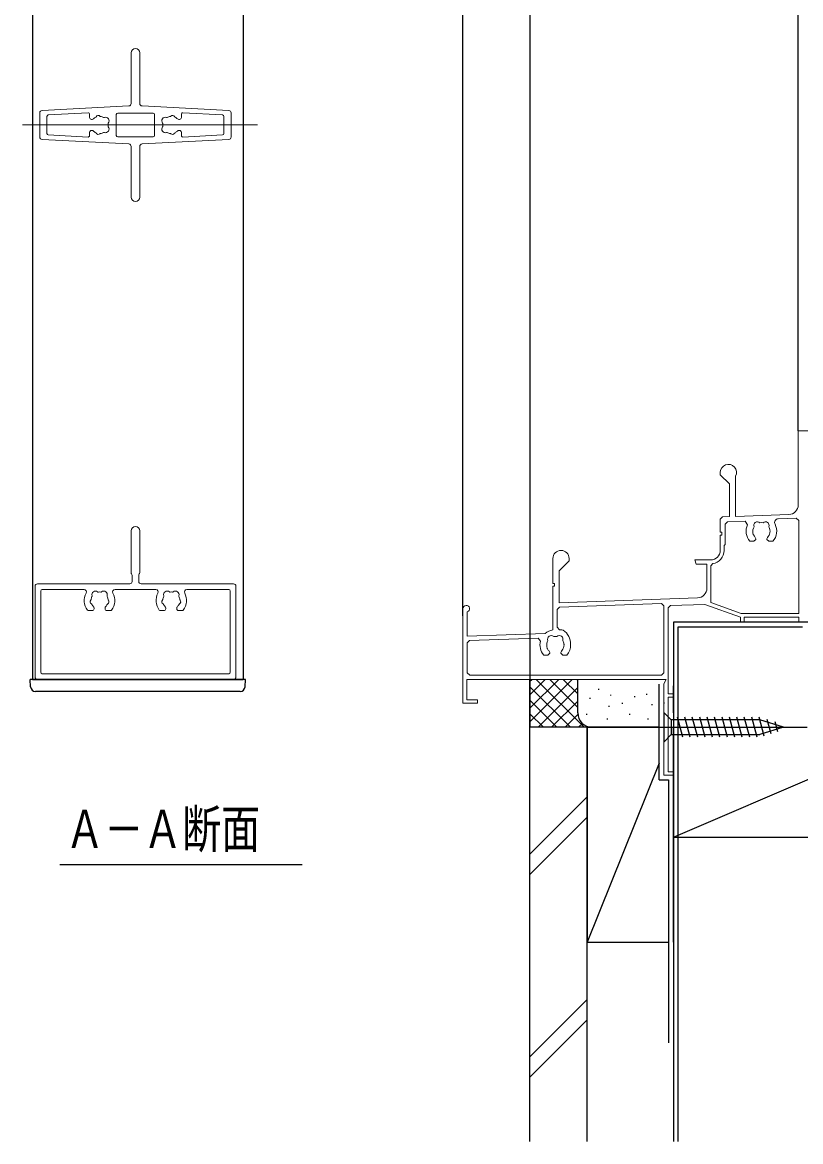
# Model space of a CAD drawing. Units: millimetres, scale not verified. Extents: x -693 to 693, y -1120 to 1122.
# Drawn here: x -372 to -209.2, y -86.7 to 147.5 of the extents above; entities that cross this region are included whole.
import ezdxf
from ezdxf.enums import TextEntityAlignment as Align

# ---------------------------------------------------------------- set-up
doc = ezdxf.new("R2010")
doc.units = ezdxf.units.MM
doc.header["$LTSCALE"] = 4
for name, color, linetype in [('0-1_USER1', 3, 'Continuous'), ('0-3_YKK_12', 2, 'Continuous'), ('0-4_YKK_13', 4, 'Continuous'), ('0-8_YSS_K', 3, 'Continuous')]:
    doc.layers.add(name, color=color, linetype=linetype)
doc.layers.add('0-2_YKK_11', color=7, linetype='Continuous', lineweight=18)
doc.styles.add('ＭＳ ゴシック', font='')
doc.styles.get('ＭＳ ゴシック').set_extended_font_data('MS Gothic')

msp = doc.modelspace()

# ---------------------------------------------------------------- linework, layer by layer
at = {"layer": '0-1_USER1'}
msp.add_line((-364.149, -28.735), (-313.497, -28.735), dxfattribs=at)
at = {"layer": '0-2_YKK_11'}
for p, q in [((-349.242, 130.468), (-349.242, 141.093)), ((-347.442, 141.093), (-347.442, 130.468)), ((-367.868, 129.018), (-349.715, 129.968)), ((-346.968, 129.968), (-328.815, 129.018)), ((-368.342, 128.519), (-368.342, 123.468)), ((-366.842, 127.786), (-366.842, 124.201)), ((-366.557, 128.085), (-358.257, 128.52)), ((-357.942, 127.543), (-357.942, 128.22)), ((-357.542, 127.143), (-357.403, 127.143)), ((-352.342, 128.193), (-352.342, 123.793)), ((-344.642, 128.493), (-352.042, 128.493)), ((-344.342, 128.193), (-344.342, 123.793)), ((-339.142, 127.143), (-339.28, 127.143)), ((-338.742, 127.543), (-338.742, 128.22)), ((-338.426, 128.52), (-330.126, 128.085)), ((-329.842, 127.786), (-329.842, 124.201)), ((-328.342, 123.468), (-328.342, 128.519)), ((-322.797, 125.993), (-371.981, 125.993)), ((-357.942, 123.766), (-357.942, 124.443)), ((-357.542, 124.843), (-357.403, 124.843)), ((-339.142, 124.843), (-339.28, 124.843)), ((-338.742, 123.766), (-338.742, 124.443)), ((-349.715, 122.018), (-367.868, 122.968)), ((-358.257, 123.467), (-366.557, 123.901)), ((-352.042, 123.493), (-344.642, 123.493)), ((-328.815, 122.968), (-346.968, 122.018)), ((-330.126, 123.901), (-338.426, 123.467)), ((-349.242, 110.893), (-349.242, 121.519)), ((-347.442, 121.519), (-347.442, 110.893)), ((-349.242, 41.093), (-349.242, 32.276)), ((-347.442, 32.276), (-347.442, 41.093)), ((-349.042, 30.493), (-349.042, 31.829)), ((-347.642, 30.493), (-347.642, 31.829)), ((-369.342, 10.493), (-369.342, 29.493)), ((-349.542, 29.993), (-368.842, 29.993)), ((-368.142, 11.493), (-368.142, 28.493)), ((-359.074, 28.793), (-367.842, 28.793)), ((-352.609, 28.793), (-344.074, 28.793)), ((-327.842, 29.993), (-347.142, 29.993)), ((-337.609, 28.793), (-328.842, 28.793)), ((-328.542, 11.493), (-328.542, 28.493)), ((-327.342, 29.493), (-327.342, 10.493)), ((-358.115, 24.393), (-357.392, 24.393)), ((-356.992, 24.793), (-356.992, 24.932)), ((-354.692, 24.793), (-354.692, 24.932)), ((-354.292, 24.393), (-353.568, 24.393)), ((-343.115, 24.393), (-342.392, 24.393)), ((-341.992, 24.793), (-341.992, 24.932)), ((-339.692, 24.793), (-339.692, 24.932)), ((-339.292, 24.393), (-338.568, 24.393)), ((-368.842, 9.993), (-327.842, 9.993)), ((-328.842, 11.193), (-367.842, 11.193))]:
    msp.add_line(p, q, dxfattribs=at)
at = {"layer": '0-2_YKK_11', "color": 9}
for p, q in [((-195.842, 61.993), (-209.742, 61.993)), ((-209.742, 61.993), (-209.742, 46.494)), ((-226.042, 53.293), (-226.042, 52.793)), ((-226.042, 52.793), (-224.142, 50.893)), ((-222.842, 44.105), (-222.842, 52.493)), ((-224.142, 50.893), (-224.142, 44.06)), ((-211.672, 44.495), (-222.842, 44.105)), ((-225.559, 44.01), (-226.042, 43.51)), ((-226.042, 43.51), (-226.042, 40.793)), ((-224.142, 44.06), (-225.559, 44.01)), ((-225.042, 42.445), (-224.559, 42.944)), ((-225.042, 38.193), (-225.042, 42.445)), ((-224.559, 42.944), (-220.803, 43.075)), ((-220.803, 43.075), (-220.334, 42.362)), ((-213.909, 43.616), (-210.159, 43.747)), ((-210.159, 43.747), (-209.642, 43.248)), ((-209.642, 43.248), (-209.642, 23.793)), ((-226.042, 40.793), (-225.742, 40.793)), ((-226.042, 40.193), (-226.042, 36.993)), ((-225.742, 40.193), (-226.042, 40.193)), ((-225.742, 40.793), (-225.742, 40.193)), ((-219.145, 40.287), (-219.214, 40.682)), ((-219.056, 40.197), (-219.145, 40.287)), ((-215.599, 41.075), (-215.669, 40.679)), ((-215.652, 41.19), (-215.599, 41.075)), ((-225.242, 37.993), (-225.042, 38.193)), ((-225.242, 36.993), (-225.242, 37.993)), ((-219.856, 38.893), (-218.992, 38.893)), ((-218.992, 38.893), (-218.592, 39.293)), ((-218.592, 39.432), (-218.71, 39.716)), ((-218.592, 39.293), (-218.592, 39.432)), ((-216.173, 39.716), (-216.292, 39.432)), ((-216.292, 39.432), (-216.292, 39.293)), ((-216.292, 39.293), (-215.892, 38.893)), ((-215.892, 38.893), (-215.027, 38.893)), ((-261.042, 35.293), (-261.042, 30.093)), ((-257.642, 34.793), (-257.642, 35.293)), ((-259.742, 32.693), (-257.642, 34.793)), ((-228.042, 34.993), (-231.342, 34.993)), ((-231.342, 34.993), (-231.109, 34.093)), ((-231.109, 34.093), (-228.842, 34.093)), ((-228.842, 34.093), (-228.842, 29.049)), ((-228.042, 33.731), (-227.617, 34.226)), ((-228.042, 26.101), (-228.042, 33.731)), ((-259.742, 26.039), (-259.742, 32.693)), ((-261.042, 30.093), (-260.742, 30.093)), ((-261.042, 29.493), (-261.042, 20.354)), ((-260.742, 29.493), (-261.042, 29.493)), ((-260.742, 30.093), (-260.742, 29.493)), ((-230.772, 27.05), (-259.742, 26.039)), ((-259.659, 25.141), (-238.359, 25.885)), ((-238.359, 25.885), (-237.842, 25.385)), ((-221.7, 23.793), (-228.042, 26.101)), ((-279.842, 24.793), (-279.842, 4.993)), ((-278.942, 19.025), (-278.942, 24.122)), ((-260.142, 24.641), (-259.659, 25.141)), ((-260.142, 20.893), (-260.142, 24.641)), ((-237.842, 25.385), (-237.842, 11.393)), ((-236.942, 24.951), (-236.459, 25.451)), ((-236.942, 6.993), (-236.942, 24.951)), ((-236.459, 25.451), (-229.282, 25.701)), ((-229.282, 25.701), (-221.842, 22.993)), ((-209.642, 23.793), (-221.7, 23.793)), ((-221.842, 22.993), (-221.842, 21.993)), ((-221.842, 21.993), (-221.042, 21.993)), ((-221.042, 22.993), (-209.642, 22.993)), ((-221.042, 21.993), (-221.042, 22.993)), ((-209.642, 22.993), (-209.642, 21.993)), ((-209.642, 21.993), (-208.842, 21.993)), ((-262.658, 19.593), (-278.942, 19.025)), ((-259.642, 20.393), (-260.142, 20.893)), ((-259.183, 20.393), (-259.642, 20.393)), ((-258.907, 20.31), (-259.183, 20.393)), ((-278.942, 17.641), (-278.459, 18.141)), ((-278.942, 11.393), (-278.942, 17.641)), ((-278.459, 18.141), (-264.135, 18.641)), ((-264.135, 18.641), (-263.635, 18.013)), ((-262.245, 16.487), (-262.314, 16.882)), ((-262.156, 16.397), (-262.245, 16.487)), ((-258.699, 17.275), (-258.769, 16.879)), ((-258.752, 17.39), (-258.699, 17.275)), ((-262.956, 15.093), (-262.092, 15.093)), ((-262.092, 15.093), (-261.692, 15.493)), ((-261.692, 15.632), (-261.81, 15.916)), ((-261.692, 15.493), (-261.692, 15.632)), ((-259.273, 15.916), (-259.392, 15.632)), ((-259.392, 15.632), (-259.392, 15.493)), ((-259.392, 15.493), (-258.992, 15.093)), ((-258.992, 15.093), (-258.127, 15.093)), ((-279.042, 9.993), (-237.322, 9.993)), ((-279.042, 5.693), (-279.042, 9.993)), ((-278.442, 10.893), (-278.942, 11.393)), ((-238.342, 10.893), (-278.442, 10.893)), ((-237.842, 11.393), (-238.342, 10.893)), ((-237.322, 9.993), (-237.842, 9.093)), ((-237.842, 9.093), (-237.842, -10.007)), ((-279.842, 4.993), (-276.842, 4.993)), ((-276.842, 5.693), (-279.042, 5.693)), ((-276.842, 4.993), (-276.842, 5.693)), ((-235.842, 6.993), (-236.942, 6.993)), ((-236.942, -9.307), (-236.942, 6.293)), ((-236.942, 6.293), (-235.842, 6.293)), ((-235.842, 6.293), (-235.842, 6.993)), ((-235.842, -9.307), (-236.942, -9.307)), ((-235.842, -10.007), (-235.842, -9.307)), ((-237.842, -10.007), (-235.842, -10.007))]:
    msp.add_line(p, q, dxfattribs=at)
at = {"layer": '0-2_YKK_11'}
for centre, radius, start, end in [((-348.342, 141.093), 0.9, 0, 180), ((-367.842, 128.519), 0.5, 92.99704, 180), ((-349.742, 130.468), 0.5, 272.99704, 360), ((-346.942, 130.468), 0.5, 180, 267.00296), ((-328.842, 128.519), 0.5, 360, 87.00296), ((-366.542, 127.786), 0.3, 92.99704, 180), ((-358.242, 128.22), 0.3, 360, 92.99704), ((-357.542, 127.543), 0.4, 180, 270), ((-357.403, 127.543), 0.4, 270, 315.20717), ((-355.842, 125.993), 1.8, 116.2602, 135.20717), ((-356.726, 127.787), 0.2, 296.2602, 333.1301), ((-356.102, 127.47), 0.5, 46.8699, 153.1301), ((-355.623, 127.981), 0.2, 226.8699, 263.7398), ((-355.842, 125.993), 1.8, 61.96926, 83.7398), ((-354.902, 127.759), 0.2, 241.96926, 287.70039), ((-354.613, 126.853), 0.75, 322.29961, 107.70039), ((-352.042, 128.193), 0.3, 90, 180), ((-344.642, 128.193), 0.3, 360, 90), ((-342.07, 126.853), 0.75, 72.29961, 217.70039), ((-341.781, 127.759), 0.2, 252.29961, 298.03074), ((-340.842, 125.993), 1.8, 96.2602, 118.03074), ((-341.06, 127.981), 0.2, 276.2602, 313.1301), ((-340.581, 127.47), 0.5, 26.8699, 133.1301), ((-339.957, 127.787), 0.2, 206.8699, 243.7398), ((-340.842, 125.993), 1.8, 44.79283, 63.7398), ((-339.28, 127.543), 0.4, 224.79283, 270), ((-339.142, 127.543), 0.4, 270, 360), ((-338.442, 128.22), 0.3, 87.00296, 180), ((-330.142, 127.786), 0.3, 360, 87.00296), ((-366.542, 124.201), 0.3, 180, 267.00296), ((-357.542, 124.443), 0.4, 90, 180), ((-357.403, 124.443), 0.4, 44.79283, 90), ((-355.842, 125.993), 1.8, 224.79283, 243.7398), ((-356.726, 124.2), 0.2, 26.8699, 63.7398), ((-356.102, 124.516), 0.5, 206.8699, 313.1301), ((-355.623, 124.005), 0.2, 96.2602, 133.1301), ((-355.842, 125.993), 1.8, 276.2602, 298.03074), ((-354.902, 124.228), 0.2, 72.29961, 118.03074), ((-354.613, 125.133), 0.75, 252.29961, 37.70039), ((-353.861, 126.273), 0.2, 142.29961, 188.03074), ((-353.861, 125.714), 0.2, 171.96926, 217.70039), ((-355.842, 125.993), 1.8, 351.96926, 8.03074), ((-342.07, 125.133), 0.75, 142.29961, 287.70039), ((-342.822, 126.273), 0.2, 351.96926, 37.70039), ((-342.822, 125.714), 0.2, 322.29961, 8.03074), ((-340.842, 125.993), 1.8, 171.96926, 188.03074), ((-341.781, 124.228), 0.2, 61.96926, 107.70039), ((-340.842, 125.993), 1.8, 241.96926, 263.7398), ((-341.06, 124.005), 0.2, 46.8699, 83.7398), ((-340.581, 124.516), 0.5, 226.8699, 333.1301), ((-339.957, 124.2), 0.2, 116.2602, 153.1301), ((-340.842, 125.993), 1.8, 296.2602, 315.20717), ((-339.28, 124.443), 0.4, 90, 135.20717), ((-339.142, 124.443), 0.4, 360, 90), ((-330.142, 124.201), 0.3, 272.99704, 360), ((-367.842, 123.468), 0.5, 180, 267.00296), ((-358.242, 123.766), 0.3, 267.00296, 0), ((-352.042, 123.793), 0.3, 180, 270), ((-349.742, 121.519), 0.5, 360, 87.00296), ((-346.942, 121.519), 0.5, 92.99704, 180), ((-344.642, 123.793), 0.3, 270, 360), ((-338.442, 123.766), 0.3, 180, 272.99704), ((-328.842, 123.468), 0.5, 272.99704, 360), ((-348.342, 110.893), 0.9, 180, 0), ((-348.342, 41.093), 0.9, 0, 180), ((-349.542, 30.493), 0.5, 270, 0), ((-348.942, 32.276), 0.3, 180, 228.18988), ((-349.342, 31.829), 0.3, 0, 48.18988), ((-347.342, 31.829), 0.3, 131.81012, 180), ((-347.142, 30.493), 0.5, 180, 270), ((-347.742, 32.276), 0.3, 311.81012, 0), ((-368.842, 29.493), 0.5, 90, 180), ((-367.842, 28.493), 0.3, 90, 180), ((-359.074, 28.293), 0.5, 330.89009, 90), ((-356.702, 27.722), 0.75, 52.29961, 197.70039), ((-356.121, 28.473), 0.2, 232.29961, 278.03074), ((-355.842, 26.493), 1.8, 81.96926, 98.03074), ((-355.562, 28.473), 0.2, 261.96926, 307.70039), ((-354.981, 27.722), 0.75, 342.29961, 127.70039), ((-352.609, 28.293), 0.5, 90, 209.10991), ((-344.074, 28.293), 0.5, 330.89009, 90), ((-341.702, 27.722), 0.75, 52.29961, 197.70039), ((-341.121, 28.473), 0.2, 232.29961, 278.03074), ((-340.842, 26.493), 1.8, 81.96926, 98.03074), ((-340.562, 28.473), 0.2, 261.96926, 307.70039), ((-339.981, 27.722), 0.75, 342.29961, 127.70039), ((-337.609, 28.293), 0.5, 90, 209.10991), ((-328.842, 28.493), 0.3, 0, 90), ((-327.842, 29.493), 0.5, 0, 90), ((-355.842, 26.493), 3.2, 150.89009, 218.36651), ((-357.319, 26.233), 0.5, 136.8699, 243.1301), ((-357.83, 26.711), 0.2, 316.8699, 353.7398), ((-355.842, 26.493), 1.8, 151.96926, 173.7398), ((-357.635, 25.608), 0.2, 26.2602, 63.1301), ((-357.607, 27.433), 0.2, 331.96926, 17.70039), ((-354.076, 27.433), 0.2, 162.29961, 208.03074), ((-355.842, 26.493), 1.8, 6.2602, 28.03074), ((-354.048, 25.608), 0.2, 116.8699, 153.7398), ((-354.364, 26.233), 0.5, 296.8699, 43.1301), ((-353.853, 26.711), 0.2, 186.2602, 223.1301), ((-355.842, 26.493), 3.2, 321.63349, 29.10991), ((-340.842, 26.493), 3.2, 150.89009, 218.36651), ((-342.319, 26.233), 0.5, 136.8699, 243.1301), ((-342.83, 26.711), 0.2, 316.8699, 353.7398), ((-340.842, 26.493), 1.8, 151.96926, 173.7398), ((-342.635, 25.608), 0.2, 26.2602, 63.1301), ((-342.607, 27.433), 0.2, 331.96926, 17.70039), ((-339.076, 27.433), 0.2, 162.29961, 208.03074), ((-340.842, 26.493), 1.8, 6.2602, 28.03074), ((-339.048, 25.608), 0.2, 116.8699, 153.7398), ((-339.364, 26.233), 0.5, 296.8699, 43.1301), ((-338.853, 26.711), 0.2, 186.2602, 223.1301), ((-340.842, 26.493), 3.2, 321.63349, 29.10991), ((-358.115, 24.693), 0.3, 218.36651, 270), ((-355.842, 26.493), 1.8, 206.2602, 225.20717), ((-357.392, 24.793), 0.4, 270, 360), ((-357.392, 24.932), 0.4, 0, 45.20717), ((-354.292, 24.932), 0.4, 134.79283, 180), ((-354.292, 24.793), 0.4, 180, 270), ((-355.842, 26.493), 1.8, 314.79283, 333.7398), ((-353.568, 24.693), 0.3, 270, 321.63349), ((-343.115, 24.693), 0.3, 218.36651, 270), ((-340.842, 26.493), 1.8, 206.2602, 225.20717), ((-342.392, 24.793), 0.4, 270, 360), ((-342.392, 24.932), 0.4, 0, 45.20717), ((-339.292, 24.932), 0.4, 134.79283, 180), ((-339.292, 24.793), 0.4, 180, 270), ((-340.842, 26.493), 1.8, 314.79283, 333.7398), ((-338.568, 24.693), 0.3, 270, 321.63349), ((-368.842, 10.493), 0.5, 180, 270), ((-367.842, 11.493), 0.3, 180, 270), ((-328.842, 11.493), 0.3, 270, 360), ((-327.842, 10.493), 0.5, 270, 0)]:
    msp.add_arc(centre, radius, start, end, dxfattribs=at)
at = {"layer": '0-2_YKK_11', "color": 9}
for centre, radius, start, end in [((-224.342, 53.293), 1.7, 331.92751, 180), ((-211.742, 46.494), 2, 272, 0), ((-217.442, 40.993), 3.2, 154.67726, 221.01446), ((-218.302, 42.222), 0.75, 45.9528, 204.04732), ((-217.442, 40.993), 1.8, 79.14679, 100.85328), ((-216.581, 42.222), 0.75, 335.95258, 134.0473), ((-217.442, 40.993), 3.2, 318.98562, 27.12389), ((-213.881, 42.817), 0.8, 92, 207.12389), ((-217.442, 40.993), 1.8, 149.14681, 189.96049), ((-217.442, 40.993), 1.8, 206.26016, 225.20727), ((-217.442, 40.993), 1.8, 314.79308, 349.95954), ((-217.442, 40.993), 1.8, 6.25999, 30.85311), ((-259.342, 35.293), 1.7, 0, 180), ((-228.042, 36.993), 2, 270, 0), ((-228.042, 36.993), 2.8, 278.71474, 0), ((-230.842, 29.049), 2, 272, 0), ((-279.142, 24.793), 0.7, 286.60155, 180), ((-260.542, 17.193), 3.2, 98.9893, 131.408), ((-261.402, 18.422), 0.75, 45.9528, 204.04732), ((-260.542, 17.193), 1.8, 79.14679, 100.85328), ((-259.681, 18.422), 0.75, 335.95258, 134.0473), ((-260.842, 17.393), 3.5, 358.32745, 56.44269), ((-260.542, 17.193), 3.2, 165.15072, 221.01446), ((-260.542, 17.193), 1.8, 149.14681, 189.96047), ((-260.542, 17.193), 1.8, 206.26016, 225.20727), ((-260.542, 17.193), 1.8, 314.79308, 349.95951), ((-260.542, 17.193), 1.8, 6.25999, 30.85311), ((-260.542, 17.193), 3.2, 318.98562, 1.75217)]:
    msp.add_arc(centre, radius, start, end, dxfattribs=at)
at = {"layer": '0-3_YKK_12'}
for p, q in [((-369.842, 380.493), (-369.842, 9.993)), ((-325.842, 380.493), (-325.842, 9.993)), ((-279.842, 23.284), (-279.842, 378.084)), ((-209.742, 61.993), (-209.742, 378.084)), ((-369.842, 9.993), (-325.842, 9.993))]:
    msp.add_line(p, q, dxfattribs=at)
msp.add_arc((-326.422, 8.493), 1, 270, 357, dxfattribs=at)
at = {"layer": '0-4_YKK_13'}
for p, q in [((-325.342, 9.993), (-370.342, 9.993)), ((-370.26, 8.441), (-370.342, 9.993)), ((-325.423, 8.441), (-325.342, 9.993)), ((-326.422, 7.493), (-369.262, 7.493)), ((-237.842, 3.093), (-237.842, -3.107)), ((-237.842, 3.093), (-236.292, 1.543)), ((-236.292, 1.543), (-236.292, -1.557)), ((-217.758, 1.543), (-236.292, 1.543)), ((-233.865, -2.107), (-234.991, 2.093)), ((-232.312, -2.107), (-233.438, 2.093)), ((-230.759, -2.107), (-231.885, 2.093)), ((-229.206, -2.107), (-230.332, 2.093)), ((-227.653, -2.107), (-228.779, 2.093)), ((-226.101, -2.107), (-227.226, 2.093)), ((-224.548, -2.107), (-225.673, 2.093)), ((-222.995, -2.107), (-224.12, 2.093)), ((-221.442, -2.107), (-222.567, 2.093)), ((-219.889, -2.107), (-221.014, 2.093)), ((-218.336, -2.107), (-219.461, 2.093)), ((-216.852, -1.848), (-217.908, 2.093)), ((-212.842, -0.007), (-217.758, 1.543)), ((-215.42, -1.397), (-216.234, 1.64)), ((-213.989, -0.945), (-214.538, 1.105)), ((-242.842, -0.007), (-207.842, -0.007)), ((-237.842, -3.107), (-236.292, -1.557)), ((-236.292, -1.557), (-217.758, -1.557)), ((-212.842, -0.007), (-217.758, -1.557))]:
    msp.add_line(p, q, dxfattribs=at)
msp.add_arc((-369.262, 8.493), 1, 183, 270, dxfattribs=at)
at = {"layer": '0-8_YSS_K'}
for p, q in [((-265.842, 410.493), (-265.842, -0.007)), ((-235.842, -23.007), (-130.842, 21.993)), ((-265.842, 9.621), (-265.455, 10.007)), ((-265.842, -0.007), (-265.842, 9.993)), ((-265.842, 1.135), (-256.984, 9.993)), ((-265.842, 3.964), (-259.812, 9.993)), ((-265.842, 6.792), (-262.641, 9.993)), ((-264.528, 9.993), (-254.528, -0.007)), ((-261.699, 9.993), (-255.842, 4.135)), ((-258.871, 9.993), (-255.842, 6.964)), ((-256.043, 9.993), (-255.842, 9.792)), ((-255.842, 2.993), (-255.842, 9.993)), ((-265.842, 8.479), (-257.356, -0.007)), ((-264.155, -0.007), (-255.842, 8.307)), ((-251.515, 7.993), (-251.515, 7.793)), ((-235.842, 2.993), (-235.842, 8.64)), ((-265.842, 5.65), (-260.185, -0.007)), ((-261.327, -0.007), (-255.842, 5.479)), ((-253.346, 6.136), (-253.346, 5.936)), ((-249.007, 6.804), (-249.007, 6.604)), ((-246.547, 5.07), (-246.547, 4.87)), ((-244, 6.47), (-244, 6.27)), ((-241.493, 6.973), (-241.493, 6.773)), ((-240.328, 4.801), (-240.328, 4.601)), ((-237.821, 5.135), (-237.821, 4.935)), ((-265.842, 2.822), (-263.013, -0.007)), ((-258.498, -0.007), (-255.824, 2.668)), ((-254.014, 2.798), (-254.014, 2.598)), ((-249.34, 4.467), (-249.34, 4.267)), ((-245.001, 2.798), (-245.001, 2.598)), ((-255.67, -0.007), (-254.875, 0.788)), ((-249.674, 1.797), (-249.674, 1.597)), ((-241.159, 1.797), (-241.159, 1.597)), ((-252.842, -0.007), (-265.842, -0.007)), ((-253.842, -0.007), (-238.842, -0.007)), ((-253.842, -0.007), (-253.842, -45.007)), ((-238.842, -0.007), (-252.842, -0.007)), ((-235.842, -45.007), (-235.842, -0.007)), ((-238.842, -7.507), (-253.842, -45.007)), ((-253.842, -14.549), (-265.842, -26.549)), ((-265.842, -30.792), (-253.842, -18.792)), ((-235.843, -23.007), (-235.843, -86.702)), ((-253.842, -45.007), (-236.842, -45.007)), ((-253.842, -56.975), (-265.842, -68.975)), ((-253.842, -61.218), (-265.842, -73.218))]:
    msp.add_line(p, q, dxfattribs=at)
at = {"layer": '0-8_YSS_K', "color": 7}
for p, q in [((-235.842, 21.993), (-235.842, -23.007)), ((-130.842, 21.993), (-235.842, 21.993)), ((-234.842, -86.702), (-234.842, 20.993)), ((-234.842, 20.993), (-208.842, 20.993)), ((-238.842, -11.007), (-238.842, 8.993)), ((-265.842, -86.702), (-265.842, -0.007)), ((-253.842, -0.007), (-265.842, -0.007)), ((-253.842, -86.702), (-253.842, -0.007)), ((-238.842, -11.007), (-236.842, -11.007)), ((-236.842, -11.007), (-236.842, -66.007)), ((-235.842, -23.007), (-130.842, -23.007))]:
    msp.add_line(p, q, dxfattribs=at)
at = {"layer": '0-8_YSS_K'}
msp.add_arc((-252.842, 2.993), 3, 180, 270, dxfattribs=at)

# ---------------------------------------------------------------- texts
at = {"layer": '0-1_USER1', "style": 'ＭＳ ゴシック', "width": 0.75}
msp.add_text('Ａ－Ａ断面', height=7.962, dxfattribs=at).set_placement((-362.99, -27.649), align=Align.BOTTOM_LEFT)

doc.saveas('drawing.dxf')
